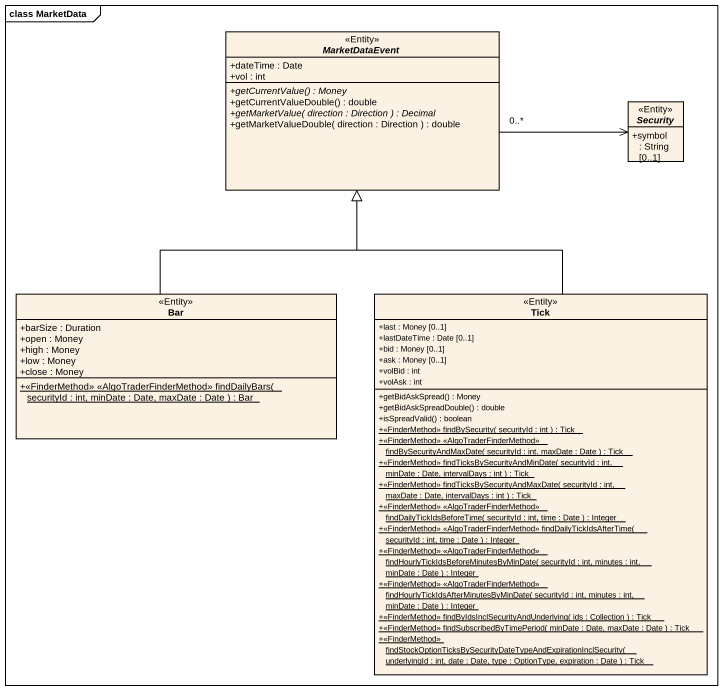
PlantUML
@startuml
mainframe class MarketData
hide circle
hide empty members
skinparam classAttributeIconSize 0
abstract class MarketDataEvent <<Entity>> {
  +dateTime : Date
  +vol : int
  {abstract} +getCurrentValue() : Money
  +getCurrentValueDouble() : double
  {abstract} +getMarketValue( direction : Direction ) : Decimal
  +getMarketValueDouble( direction : Direction ) : double
}
abstract class Security <<Entity>> {
  +symbol : String [0..1]
}
class Bar <<Entity>> {
  +barSize : Duration
  +open : Money
  +high : Money
  +low : Money
  +close : Money
  {static} +<<FinderMethod>> <<AlgoTraderFinderMethod>> findDailyBars( securityId : int, minDate : Date, maxDate : Date ) : Bar
}
class Tick <<Entity>> {
  +last : Money [0..1]
  +lastDateTime : Date [0..1]
  +bid : Money [0..1]
  +ask : Money [0..1]
  +volBid : int
  +volAsk : int
  +getBidAskSpread() : Money
  +getBidAskSpreadDouble() : double
  +isSpreadValid() : boolean
  {static} +<<FinderMethod>> findBySecurity( securityId : int ) : Tick
  {static} +<<FinderMethod>> <<AlgoTraderFinderMethod>> findBySecurityAndMaxDate( securityId : int, maxDate : Date ) : Tick
  {static} +<<FinderMethod>> findTicksBySecurityAndMinDate( securityId : int, minDate : Date, intervalDays : int ) : Tick
  {static} +<<FinderMethod>> findTicksBySecurityAndMaxDate( securityId : int, maxDate : Date, intervalDays : int ) : Tick
  {static} +<<FinderMethod>> <<AlgoTraderFinderMethod>> findDailyTickIdsBeforeTime( securityId : int, time : Date ) : Integer
  {static} +<<FinderMethod>> <<AlgoTraderFinderMethod>> findDailyTickIdsAfterTime( securityId : int, time : Date ) : Integer
  {static} +<<FinderMethod>> <<AlgoTraderFinderMethod>> findHourlyTickIdsBeforeMinutesByMinDate( securityId : int, minutes : int, minDate : Date ) : Integer
  {static} +<<FinderMethod>> <<AlgoTraderFinderMethod>> findHourlyTickIdsAfterMinutesByMinDate( securityId : int, minutes : int, minDate : Date ) : Integer
  {static} +<<FinderMethod>> findByIdsInclSecurityAndUnderlying( ids : Collection ) : Tick
  {static} +<<FinderMethod>> findSubscribedByTimePeriod( minDate : Date, maxDate : Date ) : Tick
  {static} +<<FinderMethod>> findStockOptionTicksBySecurityDateTypeAndExpirationInclSecurity( underlyingId : int, date : Date, type : OptionType, expiration : Date ) : Tick
}
Security <-left- "0..*" MarketDataEvent
Bar -up-|> MarketDataEvent
Tick -up-|> MarketDataEvent
@enduml
